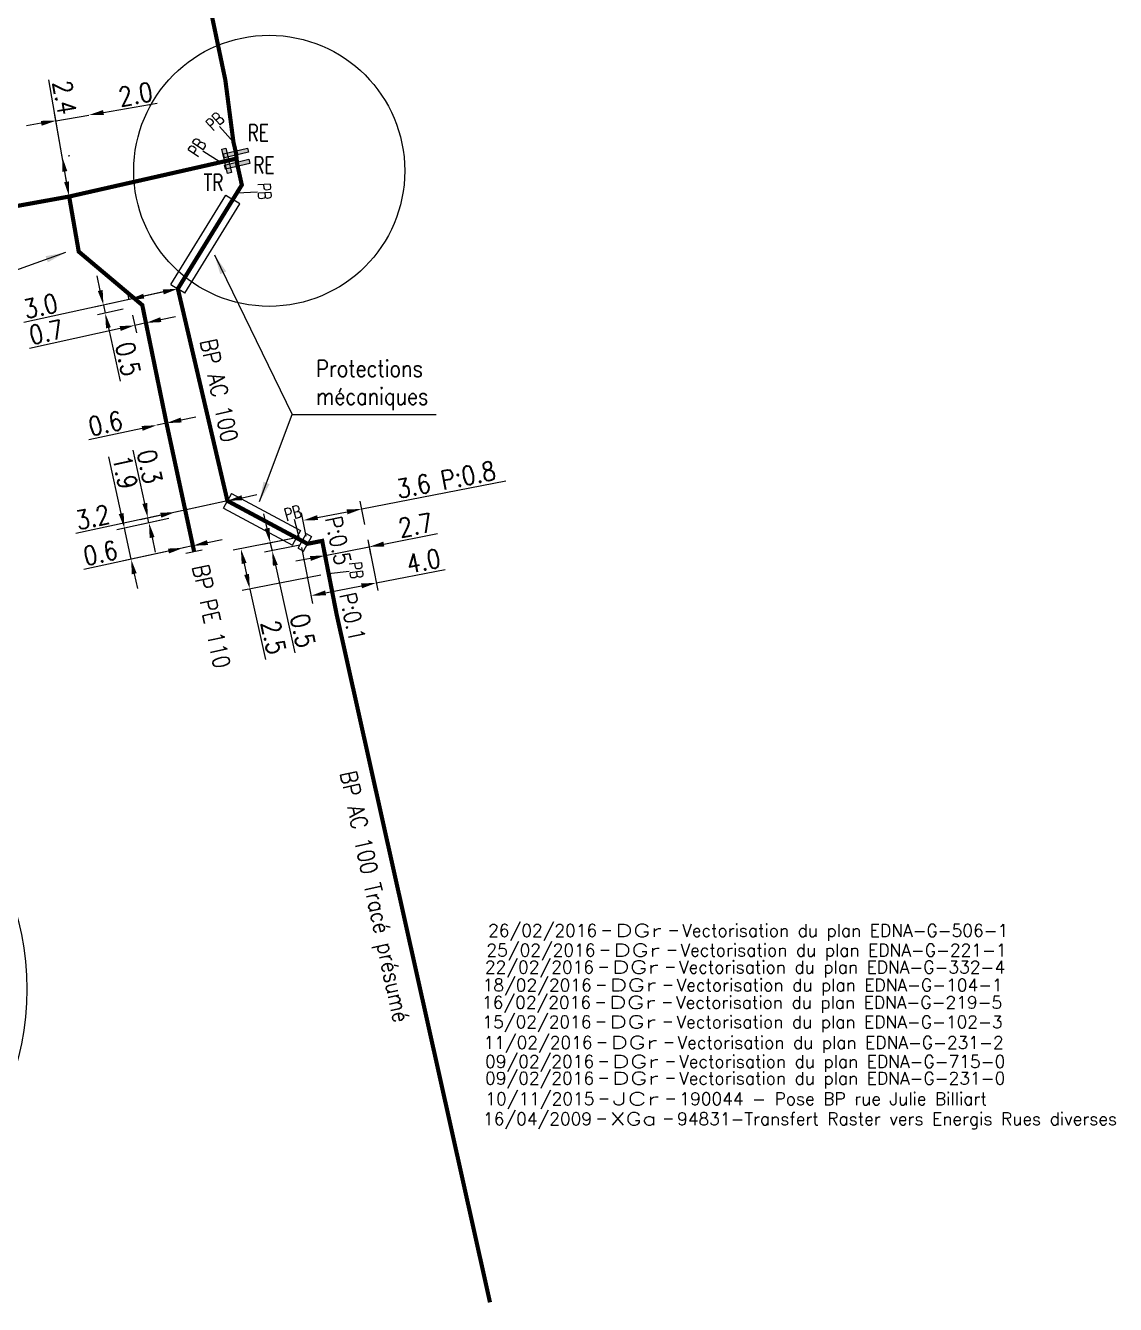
# Model space of a CAD drawing. Header units: millimetres. Extents: x 185000 to 186000, y 127990 to 129010.
# Drawn here: x 185417.7 to 185483.2, y 127999.9 to 128076.7 of the extents above; entities that cross this region are included whole.
import ezdxf
from ezdxf.enums import TextEntityAlignment as Align

# ---------------------------------------------------------------- set-up
doc = ezdxf.new("R2010")
doc.units = ezdxf.units.MM
doc.header["$PDMODE"] = 34
doc.linetypes.add('L_25_AP', pattern=[2000, 1000, 1000])
doc.linetypes.add('L_25_PE', pattern=[2000, 1000, 1000])
doc.layers.get('0').update_dxf_attribs({"linetype": 'CONTINUOUS'})
doc.layers.get('DEFPOINTS').update_dxf_attribs({"linetype": 'CONTINUOUS'})
for name, color, linetype in [('L_150', 1, 'CONTINUOUS'), ('L_340', 7, 'CONTINUOUS'), ('L_420', 7, 'CONTINUOUS'), ('L_900', 7, 'CONTINUOUS')]:
    doc.layers.add(name, color=color, linetype=linetype)
doc.layers.add('L_910', color=7, linetype='CONTINUOUS', plot=False)
doc.styles.add('G_ROMANS', font='ROMANS.SHX', dxfattribs={"width": 0.75})
doc.styles.get("Standard").update_dxf_attribs({"font": 'romans.shx', "width": 0.85})
doc.dimstyles.get("Standard").update_dxf_attribs({"dimtxt": 1.5, "dimasz": 1.2, "dimexe": 0.625, "dimexo": 0.625, "dimgap": 0.25, "dimtad": 1, "dimdec": 1, "dimzin": 0, "dimdsep": 46, "dimtxsty": 'Standard', "dimcen": -0.5, "dimadec": 0, "dimazin": 0, "dimtfac": 1, "dimtdec": 1, "dimtmove": 0, "dimatfit": 3, "dimfxl": 0, "dimtolj": 1, "dimtzin": 0, "dimarcsym": 0})

# ---------------------------------------------------------------- blocks, each defined once
blk = doc.blocks.new('GIS_MODF')
at = {"color": 0, "linetype": 'Continuous', "flags": 128}
for points in [[(-2.257, -0.012), (-1.757, -0.012)], [(1.758, -0.012), (2.258, -0.012)]]:
    blk.add_lwpolyline(points, dxfattribs=at)
at = {"color": 0, "linetype": 'Continuous'}
blk.add_attdef('DATE', text='', height=0.75, dxfattribs=at).set_placement((-2.583, -0.387), align=Align.RIGHT)
at = {"color": 0, "linetype": 'Continuous', "width": 3.590909}
blk.add_attdef('USER', text='', height=0.75, dxfattribs=at).set_placement((-1.516, -0.387), (1.306, -0.387), align=Align.FIT)
at = {"color": 0, "linetype": 'Continuous'}
blk.add_attdef('DESC', (2.528, -0.387), '', height=0.75, dxfattribs=at)
blk = doc.blocks.new('*D2380')
at = {"layer": 'DEFPOINTS', "color": 0, "linetype": 'Continuous', "transparency": 16777216}
for p in [(185421.472, 128071.369), (185421.472, 128071.369), (185420.294, 128066.47)]:
    blk.add_point(p, dxfattribs=at)
at = {"layer": 'L_150', "color": 0, "linetype": 'Continuous', "lineweight": -2, "transparency": 16777216}
for p, q in [((185422.359, 128071.523), (185425.589, 128072.085)), ((185420.214, 128066.932), (185419.421, 128071.488)), ((185419.502, 128071.026), (185421.472, 128071.369)), ((185418.615, 128070.872), (185417.728, 128070.718))]:
    blk.add_line(p, q, dxfattribs=at)
at = {"layer": 'L_150', "color": 0, "linetype": 'Continuous', "transparency": 16777216}
for points in [[(185422.333, 128071.671), (185422.385, 128071.376), (185421.472, 128071.369)], [(185418.589, 128071.02), (185418.641, 128070.724), (185419.502, 128071.026)]]:
    blk.add_solid(points, dxfattribs=at)
at = {"layer": 'L_150', "color": 0, "linetype": 'Continuous', "transparency": 16777216, "insert": (185424.289, 128072.62), "char_height": 1.125, "attachment_point": 5, "rotation": 9.8675}
blk.add_mtext('\\A1;2.0', dxfattribs=at)
blk = doc.blocks.new('*D2381')
at = {"layer": 'DEFPOINTS', "color": 0, "linetype": 'Continuous', "transparency": 16777216}
for p in [(185419.77, 128068.845), (185419.878, 128068.864), (185420.294, 128066.47)]:
    blk.add_point(p, dxfattribs=at)
at = {"layer": 'L_150', "color": 0, "linetype": 'Continuous', "lineweight": -2, "transparency": 16777216}
for p, q in [((185419.878, 128068.864), (185419.074, 128073.484)), ((185420.232, 128068.926), (185420.34, 128068.945)), ((185420.14, 128067.357), (185420.032, 128067.978))]:
    blk.add_line(p, q, dxfattribs=at)
at = {"layer": 'L_150', "color": 0, "linetype": 'Continuous', "transparency": 16777216}
for points in [[(185420.18, 128068.003), (185419.884, 128067.952), (185419.878, 128068.864)], [(185420.288, 128067.383), (185419.992, 128067.331), (185420.294, 128066.47)]]:
    blk.add_solid(points, dxfattribs=at)
at = {"layer": 'L_150', "color": 0, "linetype": 'Continuous', "transparency": 16777216, "insert": (185420.021, 128072.418), "char_height": 1.125, "attachment_point": 5, "rotation": 279.8675}
blk.add_mtext('\\A1;2.4', dxfattribs=at)
blk = doc.blocks.new('L_340_19')
at = {"linetype": 'Continuous'}
blk.add_hatch(color=0, dxfattribs=at).paths.add_polyline_path([(0.125, 0.75), (-0.125, 0.75), (-0.125, -0.75), (0.125, -0.75)])
at = {"color": 0, "linetype": 'Continuous'}
blk.add_lwpolyline([(-0.125, 0.75), (0.125, 0.75), (0.125, -0.75), (-0.125, -0.75)], close=True, dxfattribs=at)
at = {"color": 0, "linetype": 'Continuous', "width": 0.75}
for tag, height, flags, p in [('TR', 1, 8, (0, 1.981)), ('DEF_LEG', 1.2, 3, (0, -5)), ('DEF_COUP', 1.2, 3, (0, -7.5)), ('DEF_TYPE', 1.2, 3, (0, -10))]:
    blk.add_attdef(tag, text='', height=height, dxfattribs=dict(at, flags=flags)).set_placement(p, align=Align.MIDDLE)
blk = doc.blocks.new('L_340_13')
at = {"color": 0, "linetype": 'Continuous', "flags": 128}
blk.add_lwpolyline([(0, 0), (0, 1.25)], dxfattribs=at)
at = {"color": 0, "linetype": 'Continuous', "style": 'G_ROMANS', "width": 0.75}
blk.add_text('PB', height=0.75, dxfattribs=at).set_placement((0, 1.663), align=Align.MIDDLE)
at = {"color": 0, "linetype": 'Continuous', "width": 0.75, "flags": 3}
for tag, p in [('DEF_LEG', (0, -10)), ('DEF_COUP', (0, -12.5)), ('DEF_TYPE', (0, -15))]:
    blk.add_attdef(tag, text='', height=1.2, dxfattribs=at).set_placement(p, align=Align.MIDDLE)
blk = doc.blocks.new('L_340_20')
at = {"linetype": 'Continuous'}
blk.add_hatch(color=0, dxfattribs=at).paths.add_polyline_path([(0.125, 0.75), (-0.125, 0.75), (-0.125, -0.75), (0.125, -0.75)])
at = {"color": 0, "linetype": 'Continuous'}
blk.add_lwpolyline([(-0.125, 0.75), (0.125, 0.75), (0.125, -0.75), (-0.125, -0.75)], close=True, dxfattribs=at)
at = {"color": 0, "linetype": 'Continuous', "width": 0.75}
for tag, height, flags, p in [('RE', 1, 8, (0, 2.189)), ('DEF_LEG', 1.2, 3, (0, -5)), ('DEF_COUP', 1.2, 3, (0, -7.5)), ('DEF_TYPE', 1.2, 3, (0, -10))]:
    blk.add_attdef(tag, text='', height=height, dxfattribs=dict(at, flags=flags)).set_placement(p, align=Align.MIDDLE)
blk = doc.blocks.new('*D2382')
at = {"layer": 'DEFPOINTS', "color": 0, "linetype": 'Continuous', "transparency": 16777216}
for p in [(185426.829, 128060.927), (185424.006, 128059.795), (185422.462, 128059.456)]:
    blk.add_point(p, dxfattribs=at)
at = {"layer": 'L_150', "color": 0, "linetype": 'Continuous', "lineweight": -2, "transparency": 16777216}
for p, q in [((185422.162, 128060.824), (185421.969, 128061.703)), ((185426.371, 128060.826), (185421.897, 128059.844)), ((185423.548, 128059.695), (185422.004, 128059.356)), ((185422.355, 128059.945), (185422.462, 128059.456)), ((185422.655, 128058.577), (185423.358, 128055.375))]:
    blk.add_line(p, q, dxfattribs=at)
at = {"layer": 'L_150', "color": 0, "linetype": 'Continuous', "transparency": 16777216}
for points in [[(185422.309, 128060.856), (185422.016, 128060.791), (185422.355, 128059.945)], [(185422.802, 128058.609), (185422.509, 128058.545), (185422.462, 128059.456)]]:
    blk.add_solid(points, dxfattribs=at)
at = {"layer": 'L_150', "color": 0, "linetype": 'Continuous', "transparency": 16777216, "insert": (185423.836, 128056.697), "char_height": 1.125, "attachment_point": 5, "rotation": 282.38368}
blk.add_mtext('\\A1;0.5', dxfattribs=at)
blk = doc.blocks.new('*D2383')
at = {"layer": 'DEFPOINTS', "color": 0, "linetype": 'Continuous', "transparency": 16777216}
for p in [(185426.829, 128060.927), (185423.899, 128060.283), (185424.006, 128059.795)]:
    blk.add_point(p, dxfattribs=at)
at = {"layer": 'L_150', "color": 0, "linetype": 'Continuous', "lineweight": -2, "transparency": 16777216}
for p, q in [((185423.906, 128060.253), (185423.798, 128060.741)), ((185425.95, 128060.734), (185424.778, 128060.476)), ((185423.899, 128060.283), (185417.573, 128058.895))]:
    blk.add_line(p, q, dxfattribs=at)
at = {"layer": 'L_150', "color": 0, "linetype": 'Continuous', "transparency": 16777216}
for points in [[(185424.746, 128060.623), (185424.81, 128060.33), (185423.899, 128060.283)], [(185425.918, 128060.88), (185425.982, 128060.587), (185426.829, 128060.927)]]:
    blk.add_solid(points, dxfattribs=at)
at = {"layer": 'L_150', "color": 0, "linetype": 'Continuous', "transparency": 16777216, "insert": (185418.574, 128059.882), "char_height": 1.125, "attachment_point": 5, "rotation": 12.38368}
blk.add_mtext('\\A1;3.0', dxfattribs=at)
blk = doc.blocks.new('*D2384')
at = {"layer": 'DEFPOINTS', "color": 0, "linetype": 'Continuous', "transparency": 16777216}
for p in [(185424.006, 128059.795), (185424.69, 128059.945), (185424.241, 128058.727)]:
    blk.add_point(p, dxfattribs=at)
at = {"layer": 'L_150', "color": 0, "linetype": 'Continuous', "lineweight": -2, "transparency": 16777216}
for p, q in [((185424.107, 128059.337), (185424.341, 128058.269)), ((185424.79, 128059.487), (185425.025, 128058.419)), ((185425.803, 128059.07), (185426.682, 128059.263)), ((185423.362, 128058.534), (185417.915, 128057.338)), ((185424.924, 128058.877), (185424.241, 128058.727))]:
    blk.add_line(p, q, dxfattribs=at)
at = {"layer": 'L_150', "color": 0, "linetype": 'Continuous', "transparency": 16777216}
for points in [[(185425.771, 128059.217), (185425.836, 128058.924), (185424.924, 128058.877)], [(185423.329, 128058.681), (185423.394, 128058.388), (185424.241, 128058.727)]]:
    blk.add_solid(points, dxfattribs=at)
at = {"layer": 'L_150', "color": 0, "linetype": 'Continuous', "transparency": 16777216, "insert": (185418.915, 128058.326), "char_height": 1.125, "attachment_point": 5, "rotation": 12.38368}
blk.add_mtext('\\A1;0.7', dxfattribs=at)
blk = doc.blocks.new('*D2385')
at = {"layer": 'DEFPOINTS', "color": 0, "linetype": 'Continuous', "transparency": 16777216}
for p in [(185426.146, 128052.849), (185425.559, 128052.723), (185425.559, 128052.723)]:
    blk.add_point(p, dxfattribs=at)
at = {"layer": 'L_150', "color": 0, "linetype": 'Continuous', "lineweight": -2, "transparency": 16777216}
for p, q in [((185426.146, 128052.849), (185425.559, 128052.723)), ((185427.025, 128053.038), (185427.905, 128053.227)), ((185424.679, 128052.533), (185421.474, 128051.844))]:
    blk.add_line(p, q, dxfattribs=at)
at = {"layer": 'L_150', "color": 0, "linetype": 'Continuous', "transparency": 16777216}
for points in [[(185426.994, 128053.185), (185427.057, 128052.891), (185426.146, 128052.849)], [(185424.648, 128052.68), (185424.711, 128052.387), (185425.559, 128052.723)]]:
    blk.add_solid(points, dxfattribs=at)
at = {"layer": 'L_150', "color": 0, "linetype": 'Continuous', "transparency": 16777216, "insert": (185422.479, 128052.827), "char_height": 1.125, "attachment_point": 5, "rotation": 12.13711}
blk.add_mtext('\\A1;0.6', dxfattribs=at)
blk = doc.blocks.new('*D2386')
at = {"layer": 'DEFPOINTS', "color": 0, "linetype": 'Continuous', "transparency": 16777216}
for p in [(185426.745, 128047.208), (185423.616, 128046.532), (185427.731, 128045.477)]:
    blk.add_point(p, dxfattribs=at)
at = {"layer": 'L_340', "color": 0, "linetype": 'Continuous', "lineweight": -2, "transparency": 16777216}
for p, q in [((185423.426, 128047.411), (185422.688, 128050.822)), ((185426.287, 128047.109), (185423.158, 128046.433)), ((185424.017, 128044.675), (185423.616, 128046.532)), ((185427.273, 128045.378), (185423.559, 128044.576)), ((185424.208, 128043.795), (185424.398, 128042.915))]:
    blk.add_line(p, q, dxfattribs=at)
at = {"layer": 'L_340', "color": 0, "linetype": 'Continuous', "transparency": 16777216}
for points in [[(185423.572, 128047.443), (185423.279, 128047.38), (185423.616, 128046.532)], [(185424.354, 128043.827), (185424.061, 128043.763), (185424.017, 128044.675)]]:
    blk.add_solid(points, dxfattribs=at)
at = {"layer": 'L_340', "color": 0, "linetype": 'Continuous', "transparency": 16777216, "insert": (185423.654, 128049.907), "char_height": 1.125, "attachment_point": 5, "rotation": 282.19969}
blk.add_mtext('\\A1;1.9', dxfattribs=at)
blk = doc.blocks.new('L_340_07')
at = {"color": 0, "linetype": 'Continuous', "const_width": 0.25, "flags": 128}
blk.add_lwpolyline([(0, 0), (0.35, 0)], dxfattribs=at)
at = {"color": 0, "linetype": 'Continuous', "flags": 128}
blk.add_lwpolyline([(0.35, -0.5), (0.35, 0.5)], dxfattribs=at)
at = {"color": 0, "linetype": 'Continuous', "width": 0.75, "flags": 3}
for tag, p in [('DEF_LEG', (0.723, -3.465)), ('DEF_COUP', (0.723, -5.965)), ('DEF_TYPE', (0.723, -8.465))]:
    blk.add_attdef(tag, text='', height=1.2, dxfattribs=at).set_placement(p, align=Align.MIDDLE)
blk = doc.blocks.new('*D2387')
at = {"layer": 'DEFPOINTS', "color": 0, "linetype": 'Continuous', "transparency": 16777216}
for p in [(185429.81, 128048.178), (185425.093, 128046.851), (185426.745, 128047.208)]:
    blk.add_point(p, dxfattribs=at)
at = {"layer": 'L_420', "color": 0, "linetype": 'Continuous', "lineweight": -2, "transparency": 16777216}
for p, q in [((185424.841, 128048.024), (185424.151, 128051.231)), ((185429.351, 128048.079), (185424.572, 128047.045)), ((185426.287, 128047.109), (185424.635, 128046.752)), ((185425.093, 128046.851), (185425.03, 128047.144)), ((185425.282, 128045.971), (185425.471, 128045.091))]:
    blk.add_line(p, q, dxfattribs=at)
at = {"layer": 'L_420', "color": 0, "linetype": 'Continuous', "transparency": 16777216}
for points in [[(185424.987, 128048.056), (185424.694, 128047.993), (185425.03, 128047.144)], [(185425.429, 128046.003), (185425.135, 128045.94), (185425.093, 128046.851)]]:
    blk.add_solid(points, dxfattribs=at)
at = {"layer": 'L_420', "color": 0, "linetype": 'Continuous', "transparency": 16777216, "insert": (185425.134, 128050.226), "char_height": 1.125, "attachment_point": 5, "rotation": 282.13711}
blk.add_mtext('\\A1;0.3', dxfattribs=at)
blk = doc.blocks.new('*D2388')
at = {"layer": 'DEFPOINTS', "color": 0, "linetype": 'Continuous', "transparency": 16777216}
for p in [(185429.81, 128048.178), (185426.682, 128047.501), (185426.682, 128047.501)]:
    blk.add_point(p, dxfattribs=at)
at = {"layer": 'L_420', "color": 0, "linetype": 'Continuous', "lineweight": -2, "transparency": 16777216}
for p, q in [((185429.81, 128048.178), (185426.682, 128047.501)), ((185430.689, 128048.368), (185431.569, 128048.558)), ((185425.802, 128047.311), (185420.703, 128046.209))]:
    blk.add_line(p, q, dxfattribs=at)
at = {"layer": 'L_420', "color": 0, "linetype": 'Continuous', "transparency": 16777216}
for points in [[(185430.658, 128048.515), (185430.721, 128048.221), (185429.81, 128048.178)], [(185425.77, 128047.458), (185425.834, 128047.165), (185426.682, 128047.501)]]:
    blk.add_solid(points, dxfattribs=at)
at = {"layer": 'L_420', "color": 0, "linetype": 'Continuous', "transparency": 16777216, "insert": (185421.707, 128047.193), "char_height": 1.125, "attachment_point": 5, "rotation": 12.19969}
blk.add_mtext('\\A1;3.2', dxfattribs=at)
blk = doc.blocks.new('*D2389')
at = {"layer": 'DEFPOINTS', "color": 0, "linetype": 'Continuous', "transparency": 16777216}
for p in [(185434.495, 128046.056), (185430.616, 128045.295), (185435.893, 128043.808)]:
    blk.add_point(p, dxfattribs=at)
at = {"layer": 'L_340', "color": 0, "linetype": 'Continuous', "lineweight": -2, "transparency": 16777216}
for p, q in [((185434.034, 128045.966), (185430.156, 128045.205)), ((185430.813, 128044.417), (185430.961, 128043.757)), ((185435.433, 128043.718), (185430.698, 128042.789)), ((185431.158, 128042.879), (185432.108, 128038.648))]:
    blk.add_line(p, q, dxfattribs=at)
at = {"layer": 'L_340', "color": 0, "linetype": 'Continuous', "transparency": 16777216}
for points in [[(185430.96, 128044.45), (185430.667, 128044.384), (185430.616, 128045.295)], [(185431.108, 128043.79), (185430.815, 128043.724), (185431.158, 128042.879)]]:
    blk.add_solid(points, dxfattribs=at)
at = {"layer": 'L_340', "color": 0, "linetype": 'Continuous', "transparency": 16777216, "insert": (185432.579, 128039.973), "char_height": 1.125, "attachment_point": 5, "rotation": 282.64899}
blk.add_mtext('\\A1;2.5', dxfattribs=at)
blk = doc.blocks.new('*D2390')
at = {"layer": 'DEFPOINTS', "color": 0, "linetype": 'Continuous', "transparency": 16777216}
for p in [(185434.495, 128046.056), (185432.389, 128045.643), (185434.625, 128045.598)]:
    blk.add_point(p, dxfattribs=at)
at = {"layer": 'L_420', "color": 0, "linetype": 'Continuous', "lineweight": -2, "transparency": 16777216}
for p, q in [((185432.192, 128046.521), (185431.995, 128047.4)), ((185434.034, 128045.966), (185431.929, 128045.553)), ((185434.164, 128045.508), (185432.033, 128045.089)), ((185432.389, 128045.643), (185432.493, 128045.18)), ((185432.691, 128044.302), (185433.871, 128039.044))]:
    blk.add_line(p, q, dxfattribs=at)
at = {"layer": 'L_420', "color": 0, "linetype": 'Continuous', "transparency": 16777216}
for points in [[(185432.339, 128046.554), (185432.046, 128046.489), (185432.389, 128045.643)], [(185432.837, 128044.334), (185432.544, 128044.269), (185432.493, 128045.18)]]:
    blk.add_solid(points, dxfattribs=at)
at = {"layer": 'L_420', "color": 0, "linetype": 'Continuous', "transparency": 16777216, "insert": (185434.342, 128040.368), "char_height": 1.125, "attachment_point": 5, "rotation": 282.64899}
blk.add_mtext('\\A1;0.5', dxfattribs=at)
blk = doc.blocks.new('*D2391')
at = {"layer": 'DEFPOINTS', "color": 0, "linetype": 'Continuous', "transparency": 16777216}
for p in [(185438.157, 128046.291), (185435.508, 128045.771), (185435.681, 128044.889)]:
    blk.add_point(p, dxfattribs=at)
at = {"layer": 'L_150', "color": 0, "linetype": 'Continuous', "lineweight": -2, "transparency": 16777216}
for p, q in [((185438.247, 128045.831), (185438.42, 128044.949)), ((185439.213, 128045.582), (185442.431, 128046.213)), ((185435.598, 128045.311), (185435.771, 128044.429)), ((185435.681, 128044.889), (185438.33, 128045.409)), ((185434.798, 128044.716), (185433.914, 128044.543))]:
    blk.add_line(p, q, dxfattribs=at)
at = {"layer": 'L_150', "color": 0, "linetype": 'Continuous', "transparency": 16777216}
for points in [[(185439.184, 128045.729), (185439.242, 128045.435), (185438.33, 128045.409)], [(185434.769, 128044.863), (185434.826, 128044.569), (185435.681, 128044.889)]]:
    blk.add_solid(points, dxfattribs=at)
at = {"layer": 'L_150', "color": 0, "linetype": 'Continuous', "transparency": 16777216, "insert": (185441.119, 128046.72), "char_height": 1.125, "attachment_point": 5, "rotation": 11.09978}
blk.add_mtext('\\A1;2.7', dxfattribs=at)
blk = doc.blocks.new('*D2392')
at = {"layer": 'DEFPOINTS', "color": 0, "linetype": 'Continuous', "transparency": 16777216}
for p in [(185434.35, 128046.996), (185438.157, 128046.291), (185434.625, 128045.598)]:
    blk.add_point(p, dxfattribs=at)
at = {"layer": 'L_420', "color": 0, "linetype": 'Continuous', "lineweight": -2, "transparency": 16777216}
for p, q in [((185437.883, 128047.689), (185446.541, 128049.388)), ((185438.067, 128046.751), (185437.793, 128048.149)), ((185434.534, 128046.058), (185434.26, 128047.456)), ((185435.233, 128047.169), (185437, 128047.516))]:
    blk.add_line(p, q, dxfattribs=at)
at = {"layer": 'L_420', "color": 0, "linetype": 'Continuous', "transparency": 16777216}
for points in [[(185436.971, 128047.663), (185437.029, 128047.369), (185437.883, 128047.689)], [(185435.204, 128047.317), (185435.262, 128047.022), (185434.35, 128046.996)]]:
    blk.add_solid(points, dxfattribs=at)
at = {"layer": 'L_420', "color": 0, "linetype": 'Continuous', "transparency": 16777216, "insert": (185442.951, 128049.448), "char_height": 1.125, "attachment_point": 5, "rotation": 11.09978}
blk.add_mtext('\\A1;3.6 P:0.8', dxfattribs=at)
blk = doc.blocks.new('*D1575')
at = {"layer": 'DEFPOINTS', "color": 0, "linetype": 'Continuous', "transparency": 16777216}
for p in [(185434.169, 128045.842), (185438.157, 128046.291), (185438.755, 128043.243)]:
    blk.add_point(p, dxfattribs=at)
at = {"layer": 'L_340', "color": 0, "linetype": 'Continuous', "lineweight": -2, "transparency": 16777216}
for p, q in [((185438.247, 128045.831), (185438.845, 128042.783)), ((185434.259, 128045.382), (185434.92, 128042.013)), ((185438.755, 128043.243), (185442.908, 128044.057)), ((185435.713, 128042.646), (185437.872, 128043.069))]:
    blk.add_line(p, q, dxfattribs=at)
at = {"layer": 'L_340', "color": 0, "linetype": 'Continuous', "transparency": 16777216}
for points in [[(185435.684, 128042.793), (185435.742, 128042.499), (185434.83, 128042.472)], [(185437.843, 128043.216), (185437.901, 128042.922), (185438.755, 128043.243)]]:
    blk.add_solid(points, dxfattribs=at)
at = {"layer": 'L_340', "color": 0, "linetype": 'Continuous', "transparency": 16777216, "insert": (185441.596, 128044.564), "char_height": 1.125, "attachment_point": 5, "rotation": 11.09978}
blk.add_mtext('\\A1;4.0', dxfattribs=at)
blk = doc.blocks.new('*D1586')
at = {"layer": 'DEFPOINTS', "color": 0, "linetype": 'Continuous', "transparency": 16777216}
for p in [(185419.666, 128079.112), (185419.666, 128079.112), (185420.449, 128079.277)]:
    blk.add_point(p, dxfattribs=at)
at = {"layer": 'L_340', "color": 0, "linetype": 'Continuous', "lineweight": -2, "transparency": 16777216}
for p, q in [((185420.347, 128079.734), (185420.342, 128079.756)), ((185418.791, 128078.903), (185400.943, 128074.635)), ((185420.444, 128079.298), (185419.666, 128079.112)), ((185420.444, 128079.298), (185421.319, 128079.508))]:
    blk.add_line(p, q, dxfattribs=at)
at = {"layer": 'L_340', "color": 0, "linetype": 'Continuous', "transparency": 16777216}
blk.add_solid([(185418.756, 128079.049), (185418.825, 128078.757), (185419.666, 128079.112)], dxfattribs=at)
at = {"layer": 'L_340', "color": 0, "linetype": 'Continuous', "transparency": 16777216, "insert": (185409.211, 128077.576), "char_height": 1.125, "attachment_point": 5, "rotation": 13.44789}
blk.add_mtext('\\A1;Alignement mitoyenneté', dxfattribs=at)
blk = doc.blocks.new('_None')
blk = doc.blocks.new('*D1587')
at = {"layer": 'DEFPOINTS', "color": 0, "linetype": 'Continuous', "transparency": 16777216}
for p in [(185427.146, 128045.351), (185427.146, 128045.351), (185427.733, 128045.478)]:
    blk.add_point(p, dxfattribs=at)
at = {"layer": 'L_340', "color": 0, "linetype": 'Continuous', "lineweight": -2, "transparency": 16777216}
for p, q in [((185428.613, 128045.668), (185429.492, 128045.858)), ((185426.267, 128045.161), (185421.168, 128044.059)), ((185427.733, 128045.478), (185427.146, 128045.351))]:
    blk.add_line(p, q, dxfattribs=at)
at = {"layer": 'L_340', "color": 0, "linetype": 'Continuous', "transparency": 16777216}
for points in [[(185428.581, 128045.815), (185428.644, 128045.521), (185427.733, 128045.478)], [(185426.235, 128045.308), (185426.298, 128045.014), (185427.146, 128045.351)]]:
    blk.add_solid(points, dxfattribs=at)
at = {"layer": 'L_340', "color": 0, "linetype": 'Continuous', "transparency": 16777216, "insert": (185422.172, 128045.043), "char_height": 1.125, "attachment_point": 5, "rotation": 12.19969}
blk.add_mtext('\\A1;0.6', dxfattribs=at)

msp = doc.modelspace()

# ---------------------------------------------------------------- linework, layer by layer
at = {"layer": 'L_150', "linetype": 'L_25_AP', "const_width": 0.25, "flags": 128}
for points in [[(185445.597, 128000), (185436.371, 128041.373), (185435.893, 128043.808), (185435.508, 128045.771), (185434.625, 128045.598), (185434.169, 128045.842), (185429.81, 128048.178), (185426.829, 128060.927), (185430.378, 128066.685), (185430.675, 128067.166), (185430.398, 128068.413), (185430.361, 128068.751), (185430.325, 128069.091), (185430.17, 128069.748), (185429.683, 128073.477), (185428.048, 128081.271), (185425.788, 128092.042), (185424.808, 128096.715), (185423.674, 128102.122)], [(185429.763, 128068.615), (185430.361, 128068.751)]]:
    msp.add_lwpolyline(points, dxfattribs=at)
at = {"layer": 'L_150', "linetype": 'L_25_PE', "const_width": 0.25, "flags": 128}
for points in [[(185000, 128054.583), (185006.421, 128052.182), (185021.372, 128047.031), (185027.242, 128044.776), (185027.242, 128044.776), (185035.217, 128042.307), (185045.67, 128038.9), (185056.151, 128036.697), (185060.582, 128035.409), (185064.09, 128035.088), (185072.201, 128033.845), (185079.126, 128033.028), (185092.459, 128031.377), (185103.447, 128029.861), (185110.203, 128029.368), (185125.441, 128028.467), (185145.75, 128026.309), (185150.415, 128026.202), (185159.105, 128025.505), (185162.245, 128025.253), (185164.382, 128021.484), (185174.717, 128020.34), (185188.076, 128019.604), (185205.779, 128019.735), (185217.133, 128020.106), (185219.833, 128020.195), (185234.638, 128022.657), (185242.485, 128024.054), (185248.932, 128025.157), (185257.173, 128026.903), (185259.49, 128030.858), (185267.494, 128032.945), (185268.632, 128033.183), (185268.865, 128033.231), (185275.145, 128034.539), (185282.816, 128036.223), (185294.662, 128038.944), (185300.31, 128040.566), (185307.305, 128042.754), (185314.228, 128044.793), (185329.748, 128049.286), (185331.197, 128049.483), (185332.17, 128049.615), (185333.945, 128051.812), (185338.36, 128052.293), (185343.663, 128053.129), (185357.769, 128055.332), (185363.076, 128056.186), (185366.821, 128056.778), (185377.19, 128058.276), (185381.789, 128059.042), (185389.039, 128060.784), (185397.2, 128062.321), (185402.265, 128063.29), (185410.516, 128064.7), (185420.294, 128066.47), (185429.378, 128068.528), (185429.763, 128068.615)], [(185420.294, 128066.47), (185420.87, 128063.16), (185420.87, 128063.16), (185424.69, 128059.945), (185426.146, 128052.849), (185427.733, 128045.478)]]:
    msp.add_lwpolyline(points, dxfattribs=at)
at = {"layer": 'L_420', "color": 7, "linetype": 'CONTINUOUS'}
for p, q in [((185426.403, 128061.189), (185429.711, 128066.555)), ((185427.255, 128060.664), (185430.562, 128066.03)), ((185429.711, 128066.555), (185430.137, 128066.293)), ((185430.562, 128066.03), (185430.137, 128066.293)), ((185426.403, 128061.189), (185426.829, 128060.927)), ((185427.255, 128060.664), (185426.829, 128060.927)), ((185429.573, 128047.737), (185429.81, 128048.178)), ((185430.046, 128048.618), (185429.81, 128048.178)), ((185430.046, 128048.618), (185434.2, 128046.393)), ((185429.573, 128047.737), (185433.727, 128045.511)), ((185433.727, 128045.511), (185433.964, 128045.952)), ((185434.2, 128046.393), (185433.964, 128045.952)), ((185434.54, 128046.21), (185434.304, 128045.769)), ((185434.54, 128046.21), (185434.861, 128046.039)), ((185434.861, 128046.039), (185434.625, 128045.598)), ((185434.068, 128045.329), (185434.304, 128045.769)), ((185434.068, 128045.329), (185434.388, 128045.157)), ((185434.388, 128045.157), (185434.625, 128045.598))]:
    msp.add_line(p, q, dxfattribs=at)
at = {"layer": 'L_900'}
for centre, radius in [((185432.324, 128068.016), 8.147), ((185401.464, 128018.822), 16.294)]:
    msp.add_circle(centre, radius, dxfattribs=at)

# ---------------------------------------------------------------- block references
at = {"layer": 'L_340'}
for name, p, rotation in [('L_340_13', (185430.17, 128069.748), 41.95527151258252), ('L_340_13', (185429.378, 128068.528), 57.16826505491752), ('L_340_13', (185430.378, 128066.685), 273.3686051298238), ('L_340_13', (185434.169, 128045.842), 15.14241410816453), ('L_340_07', (185427.733, 128045.478), 282.1371127778965), ('L_340_13', (185435.893, 128043.808), 276.6016130542157)]:
    msp.add_blockref(name, p, dxfattribs=dict(at, rotation=rotation))
ref = msp.add_blockref('L_340_20', (185430.325, 128069.091), dxfattribs=dict(at, rotation=103.2708785857108))
ref.add_attrib('RE', 'RE', dxfattribs={"layer": '0', "color": 0, "linetype": 'Continuous', "height": 1, "width": 0.75}).set_placement((185431.665, 128070.297), align=Align.MIDDLE)
ref = msp.add_blockref('L_340_19', (185429.763, 128068.615), dxfattribs=dict(at, rotation=12.76291706419602))
ref.add_attrib('TR', 'TR', dxfattribs={"layer": '0', "color": 0, "linetype": 'Continuous', "height": 1, "width": 0.75}).set_placement((185428.977, 128067.311), align=Align.MIDDLE)
ref = msp.add_blockref('L_340_20', (185430.398, 128068.413), dxfattribs=dict(at, rotation=103.2708785857108))
ref.add_attrib('RE', 'RE', dxfattribs={"layer": '0', "color": 0, "linetype": 'Continuous', "height": 1, "width": 0.75}).set_placement((185432.004, 128068.356), align=Align.MIDDLE)
at = {"layer": 'L_910'}
ref = msp.add_blockref('GIS_MODF', (185454.624, 128022.363), dxfattribs=at)
ref.add_attrib('DATE', '26/02/2016', dxfattribs={"layer": '0', "color": 0, "linetype": 'Continuous', "height": 0.75}).set_placement((185452.042, 128021.977), align=Align.RIGHT)
ref.add_attrib('USER', 'DGr', dxfattribs={"layer": '0', "color": 0, "linetype": 'Continuous', "height": 0.75, "width": 1.462963}).set_placement((185453.109, 128021.977), (185455.93, 128021.977), align=Align.FIT)
ref.add_attrib('DESC', 'Vectorisation du plan EDNA-G-506-1', (185457.152, 128021.977), dxfattribs={"layer": '0', "color": 0, "linetype": 'Continuous', "height": 0.75})
ref = msp.add_blockref('GIS_MODF', (185454.523, 128021.184), dxfattribs=at)
ref.add_attrib('DATE', '25/02/2016', dxfattribs={"layer": '0', "color": 0, "linetype": 'Continuous', "height": 0.75}).set_placement((185451.94, 128020.797), align=Align.RIGHT)
ref.add_attrib('USER', 'DGr', dxfattribs={"layer": '0', "color": 0, "linetype": 'Continuous', "height": 0.75, "width": 1.462963}).set_placement((185453.007, 128020.797), (185455.828, 128020.797), align=Align.FIT)
ref.add_attrib('DESC', 'Vectorisation du plan EDNA-G-221-1', (185457.05, 128020.797), dxfattribs={"layer": '0', "color": 0, "linetype": 'Continuous', "height": 0.75})
ref = msp.add_blockref('GIS_MODF', (185454.433, 128020.162), dxfattribs=at)
ref.add_attrib('DATE', '22/02/2016', dxfattribs={"layer": '0', "color": 0, "linetype": 'Continuous', "height": 0.75}).set_placement((185451.851, 128019.776), align=Align.RIGHT)
ref.add_attrib('USER', 'DGr', dxfattribs={"layer": '0', "color": 0, "linetype": 'Continuous', "height": 0.75, "width": 1.462963}).set_placement((185452.917, 128019.776), (185455.739, 128019.776), align=Align.FIT)
ref.add_attrib('DESC', 'Vectorisation du plan EDNA-G-332-4', (185456.961, 128019.776), dxfattribs={"layer": '0', "color": 0, "linetype": 'Continuous', "height": 0.75})
ref = msp.add_blockref('GIS_MODF', (185454.294, 128019.083), dxfattribs=at)
ref.add_attrib('DATE', '18/02/2016', dxfattribs={"layer": '0', "color": 0, "linetype": 'Continuous', "height": 0.75}).set_placement((185451.712, 128018.697), align=Align.RIGHT)
ref.add_attrib('USER', 'DGr', dxfattribs={"layer": '0', "color": 0, "linetype": 'Continuous', "height": 0.75, "width": 1.462963}).set_placement((185452.778, 128018.697), (185455.6, 128018.697), align=Align.FIT)
ref.add_attrib('DESC', 'Vectorisation du plan EDNA-G-104-1', (185456.822, 128018.697), dxfattribs={"layer": '0', "color": 0, "linetype": 'Continuous', "height": 0.75})
ref = msp.add_blockref('GIS_MODF', (185454.257, 128018.039), dxfattribs=at)
ref.add_attrib('DATE', '16/02/2016', dxfattribs={"layer": '0', "color": 0, "linetype": 'Continuous', "height": 0.75}).set_placement((185451.675, 128017.653), align=Align.RIGHT)
ref.add_attrib('USER', 'DGr', dxfattribs={"layer": '0', "color": 0, "linetype": 'Continuous', "height": 0.75, "width": 1.462963}).set_placement((185452.742, 128017.653), (185455.563, 128017.653), align=Align.FIT)
ref.add_attrib('DESC', 'Vectorisation du plan EDNA-G-219-5', (185456.785, 128017.653), dxfattribs={"layer": '0', "color": 0, "linetype": 'Continuous', "height": 0.75})
ref = msp.add_blockref('GIS_MODF', (185454.282, 128016.868), dxfattribs=at)
ref.add_attrib('DATE', '15/02/2016', dxfattribs={"layer": '0', "color": 0, "linetype": 'Continuous', "height": 0.75}).set_placement((185451.7, 128016.481), align=Align.RIGHT)
ref.add_attrib('USER', 'DGr', dxfattribs={"layer": '0', "color": 0, "linetype": 'Continuous', "height": 0.75, "width": 1.462963}).set_placement((185452.767, 128016.481), (185455.588, 128016.481), align=Align.FIT)
ref.add_attrib('DESC', 'Vectorisation du plan EDNA-G-102-3', (185456.81, 128016.481), dxfattribs={"layer": '0', "color": 0, "linetype": 'Continuous', "height": 0.75})
ref = msp.add_blockref('GIS_MODF', (185454.344, 128015.629), dxfattribs=at)
ref.add_attrib('DATE', '11/02/2016', dxfattribs={"layer": '0', "color": 0, "linetype": 'Continuous', "height": 0.75}).set_placement((185451.762, 128015.242), align=Align.RIGHT)
ref.add_attrib('USER', 'DGr', dxfattribs={"layer": '0', "color": 0, "linetype": 'Continuous', "height": 0.75, "width": 1.462963}).set_placement((185452.829, 128015.242), (185455.65, 128015.242), align=Align.FIT)
ref.add_attrib('DESC', 'Vectorisation du plan EDNA-G-231-2', (185456.872, 128015.242), dxfattribs={"layer": '0', "color": 0, "linetype": 'Continuous', "height": 0.75})
ref = msp.add_blockref('GIS_MODF', (185454.442, 128014.487), dxfattribs=at)
ref.add_attrib('DATE', '09/02/2016', dxfattribs={"layer": '0', "color": 0, "linetype": 'Continuous', "height": 0.75}).set_placement((185451.859, 128014.101), align=Align.RIGHT)
ref.add_attrib('USER', 'DGr', dxfattribs={"layer": '0', "color": 0, "linetype": 'Continuous', "height": 0.75, "width": 1.462963}).set_placement((185452.926, 128014.101), (185455.747, 128014.101), align=Align.FIT)
ref.add_attrib('DESC', 'Vectorisation du plan EDNA-G-715-0', (185456.97, 128014.101), dxfattribs={"layer": '0', "color": 0, "linetype": 'Continuous', "height": 0.75})
ref = msp.add_blockref('GIS_MODF', (185454.442, 128013.482), dxfattribs=at)
ref.add_attrib('DATE', '09/02/2016', dxfattribs={"layer": '0', "color": 0, "linetype": 'Continuous', "height": 0.75}).set_placement((185451.859, 128013.095), align=Align.RIGHT)
ref.add_attrib('USER', 'DGr', dxfattribs={"layer": '0', "color": 0, "linetype": 'Continuous', "height": 0.75, "width": 1.462963}).set_placement((185452.926, 128013.095), (185455.747, 128013.095), align=Align.FIT)
ref.add_attrib('DESC', 'Vectorisation du plan EDNA-G-231-0', (185456.97, 128013.095), dxfattribs={"layer": '0', "color": 0, "linetype": 'Continuous', "height": 0.75})
ref = msp.add_blockref('GIS_MODF', (185454.459, 128012.248), dxfattribs=at)
ref.add_attrib('DATE', '10/11/2015', dxfattribs={"layer": '0', "color": 0, "linetype": 'Continuous', "height": 0.75}).set_placement((185451.876, 128011.861), align=Align.RIGHT)
ref.add_attrib('USER', 'JCr', dxfattribs={"layer": '0', "color": 0, "linetype": 'Continuous', "height": 0.75, "width": 1.612245}).set_placement((185452.943, 128011.861), (185455.764, 128011.861), align=Align.FIT)
ref.add_attrib('DESC', '190044 - Pose BP rue Julie Billiart', (185456.987, 128011.861), dxfattribs={"layer": '0', "color": 0, "linetype": 'Continuous', "height": 0.75})
ref = msp.add_blockref('GIS_MODF', (185454.317, 128011.041), dxfattribs=at)
ref.add_attrib('DATE', '16/04/2009', dxfattribs={"layer": '0', "color": 0, "linetype": 'Continuous', "height": 0.75}).set_placement((185451.734, 128010.654), align=Align.RIGHT)
ref.add_attrib('USER', 'XGa', dxfattribs={"layer": '0', "color": 0, "linetype": 'Continuous', "height": 0.75, "width": 1.410714}).set_placement((185452.801, 128010.654), (185455.622, 128010.654), align=Align.FIT)
ref.add_attrib('DESC', '94831-Transfert Raster vers Energis Rues diverses', (185456.845, 128010.654), dxfattribs={"layer": '0', "color": 0, "linetype": 'Continuous', "height": 0.75})

# ---------------------------------------------------------------- texts
at = {"layer": 'L_150', "linetype": 'Continuous', "width": 0.85}
for s, p in [('BP AC 100', (185429.308, 128054.817)), ('P:0.5', (185436.474, 128045.792)), ('BP PE 110', (185428.844, 128041.238)), ('P:0.1', (185437.33, 128041.208)), ('BP AC 100 Tracé présumé', (185438.516, 128024.359))]:
    msp.add_text(s, height=1, rotation=282.13711, dxfattribs=at).set_placement(p, align=Align.MIDDLE)
at = {"layer": 'L_420', "linetype": 'Continuous', "insert": (185435.149, 128055.125), "char_height": 1, "attachment_point": 4}
msp.add_mtext('Protections\\Pmécaniques', dxfattribs=at)

# ---------------------------------------------------------------- dimensions: what is measured, and where the dimension line sits
at = {"layer": 'L_150', "linetype": 'Continuous'}
for base, p1, p2, angle, override, picture, middle in [((185421.472, 128071.369), (185420.294, 128066.47), (185421.472, 128071.369), 189.8675, {"dimscale": 0.75, "dimatfit": 0}, '*D2380', (185424.417, 128071.881)), ((185419.878, 128068.864), (185420.294, 128066.47), (185419.77, 128068.845), 279.8675, {"dimscale": 0.75}, '*D2381', (185419.282, 128072.29)), ((185422.462, 128059.456), (185426.829, 128060.927), (185424.006, 128059.795), 102.38368, {"dimscale": 0.75, "dimatfit": 0}, '*D2382', (185423.103, 128056.536)), ((185423.899, 128060.283), (185426.829, 128060.927), (185424.006, 128059.795), 12.38368, {"dimscale": 0.75}, '*D2383', (185418.735, 128059.15)), ((185424.241, 128058.727), (185424.69, 128059.945), (185424.006, 128059.795), 12.38368, {"dimscale": 0.75, "dimatfit": 0}, '*D2384', (185419.076, 128057.593)), ((185425.559, 128052.723), (185426.146, 128052.849), (185425.559, 128052.723), 12.13711, {"dimscale": 0.75, "dimatfit": 0}, '*D2385', (185422.637, 128052.094)), ((185435.681, 128044.889), (185438.157, 128046.291), (185435.508, 128045.771), 11.09978, {"dimscale": 0.75, "dimatfit": 0}, '*D2391', (185441.264, 128045.985))]:
    dim = msp.add_linear_dim(base=base, p1=p1, p2=p2, angle=angle, dimstyle='Standard', override=override, dxfattribs=at)
    dim.commit()
    dim.dimension.update_dxf_attribs({"geometry": picture, "text_midpoint": middle, "dimtype": 160})
at = {"layer": 'L_340', "linetype": 'Continuous'}
dim = msp.add_linear_dim(base=(185419.666, 128079.112), p1=(185420.449, 128079.277), p2=(185419.666, 128079.112), angle=13.44789, text='Alignement mitoyenneté', dimstyle='Standard', override={"dimscale": 0.75, "dimblk1": 'None', "dimsah": 1, "dimatfit": 0}, dxfattribs=at)
dim.commit()
dim.dimension.update_dxf_attribs({"geometry": '*D1586', "text_midpoint": (185409.429, 128076.664), "dimtype": 160})
for base, p1, p2, angle, override, picture, middle in [((185423.616, 128046.532), (185427.731, 128045.477), (185426.745, 128047.208), 282.19969, {"dimscale": 0.75, "dimatfit": 0}, '*D2386', (185422.92, 128049.749)), ((185427.146, 128045.351), (185427.733, 128045.478), (185427.146, 128045.351), 12.19969, {"dimscale": 0.75, "dimatfit": 0}, '*D1587', (185422.331, 128044.31)), ((185430.616, 128045.295), (185435.893, 128043.808), (185434.495, 128046.056), 282.64899, {"dimscale": 0.75}, '*D2389', (185431.847, 128039.808)), ((185438.755, 128043.243), (185434.169, 128045.842), (185438.157, 128046.291), 191.09978, {"dimscale": 0.75}, '*D1575', (185441.741, 128043.828))]:
    dim = msp.add_linear_dim(base=base, p1=p1, p2=p2, angle=angle, dimstyle='Standard', override=override, dxfattribs=at)
    dim.commit()
    dim.dimension.update_dxf_attribs({"geometry": picture, "text_midpoint": middle, "dimtype": 160})
at = {"layer": 'L_420', "linetype": 'Continuous'}
for base, p1, p2, angle, picture, middle in [((185425.093, 128046.851), (185429.81, 128048.178), (185426.745, 128047.208), 102.13711, '*D2387', (185424.401, 128050.069)), ((185426.682, 128047.501), (185429.81, 128048.178), (185426.682, 128047.501), 12.19969, '*D2388', (185421.866, 128046.46)), ((185432.389, 128045.643), (185434.625, 128045.598), (185434.495, 128046.056), 282.64899, '*D2390', (185433.61, 128040.204))]:
    dim = msp.add_linear_dim(base=base, p1=p1, p2=p2, angle=angle, dimstyle='Standard', override={"dimscale": 0.75, "dimatfit": 0}, dxfattribs=at)
    dim.commit()
    dim.dimension.update_dxf_attribs({"geometry": picture, "text_midpoint": middle, "dimtype": 160})
dim = msp.add_linear_dim(base=(185434.35, 128046.996), p1=(185438.157, 128046.291), p2=(185434.625, 128045.598), angle=11.09978, text='<> P:0.8', dimstyle='Standard', override={"dimscale": 0.75}, dxfattribs=at)
dim.commit()
dim.dimension.update_dxf_attribs({"geometry": '*D2392', "text_midpoint": (185443.095, 128048.712), "dimtype": 160})

# ---------------------------------------------------------------- leaders
at = {"layer": 'L_150', "linetype": 'Continuous', "annotation_type": 0, "has_hookline": 1, "hookline_direction": 1, "text_width": 9.512, "horizontal_direction": (0.984911, 0.173061, 0)}
msp.add_leader([(185420.074, 128063.103), (185413.366, 128060.716)], dimstyle='Standard', dxfattribs=at)
at = {"layer": 'L_420', "linetype": 'Continuous', "annotation_type": 0, "has_hookline": 1, "hookline_direction": 0, "text_width": 7.205}
msp.add_leader([(185429.031, 128062.965), (185433.699, 128053.375), (185434.899, 128053.375)], dimstyle='Standard', dxfattribs=at)
at = {"layer": 'L_420', "linetype": 'Continuous'}
msp.add_leader([(185431.745, 128048.131), (185433.699, 128053.375)], dimstyle='Standard', dxfattribs=at)

doc.saveas('drawing.dxf')
